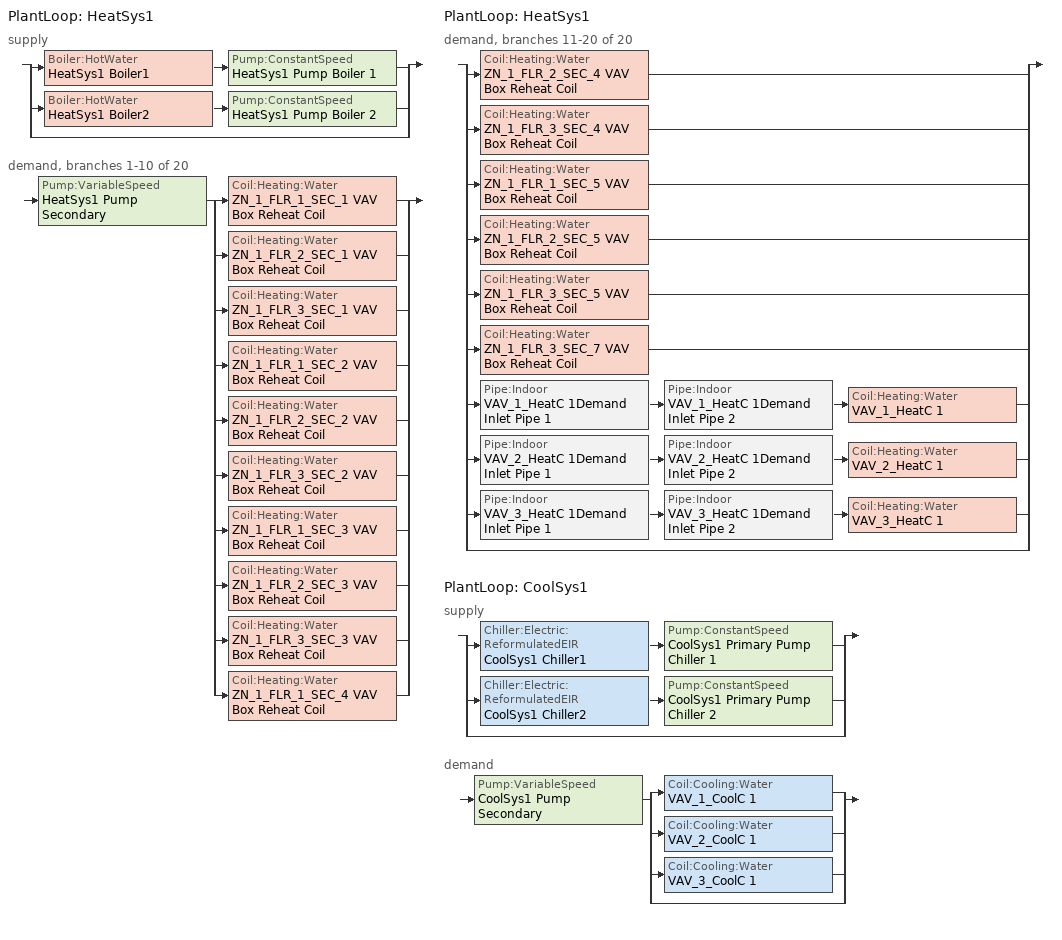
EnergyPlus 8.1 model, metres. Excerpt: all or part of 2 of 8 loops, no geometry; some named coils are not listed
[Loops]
PlantLoop 'HeatSys1'
 supply: split
  | Boiler:HotWater 'HeatSys1 Boiler1' > Pump:ConstantSpeed 'HeatSys1 Pump Boiler 1'
  | Boiler:HotWater 'HeatSys1 Boiler2' > Pump:ConstantSpeed 'HeatSys1 Pump Boiler 2'
  | bypass
 demand, branches 1-10 of 20: Pump:VariableSpeed 'HeatSys1 Pump Secondary' > split
  | Coil:Heating:Water 'ZN_1_FLR_1_SEC_1 VAV Box Reheat Coil'
  | Coil:Heating:Water 'ZN_1_FLR_2_SEC_1 VAV Box Reheat Coil'
  | Coil:Heating:Water 'ZN_1_FLR_3_SEC_1 VAV Box Reheat Coil'
  | Coil:Heating:Water 'ZN_1_FLR_1_SEC_2 VAV Box Reheat Coil'
  | Coil:Heating:Water 'ZN_1_FLR_2_SEC_2 VAV Box Reheat Coil'
  | Coil:Heating:Water 'ZN_1_FLR_3_SEC_2 VAV Box Reheat Coil'
  | Coil:Heating:Water 'ZN_1_FLR_1_SEC_3 VAV Box Reheat Coil'
  | Coil:Heating:Water 'ZN_1_FLR_2_SEC_3 VAV Box Reheat Coil'
  | Coil:Heating:Water 'ZN_1_FLR_3_SEC_3 VAV Box Reheat Coil'
  | Coil:Heating:Water 'ZN_1_FLR_1_SEC_4 VAV Box Reheat Coil'
PlantLoop 'HeatSys1'
 demand, branches 11-20 of 20: split
  | Coil:Heating:Water 'ZN_1_FLR_2_SEC_4 VAV Box Reheat Coil'
  | Coil:Heating:Water 'ZN_1_FLR_3_SEC_4 VAV Box Reheat Coil'
  | Coil:Heating:Water 'ZN_1_FLR_1_SEC_5 VAV Box Reheat Coil'
  | Coil:Heating:Water 'ZN_1_FLR_2_SEC_5 VAV Box Reheat Coil'
  | Coil:Heating:Water 'ZN_1_FLR_3_SEC_5 VAV Box Reheat Coil'
  | Coil:Heating:Water 'ZN_1_FLR_3_SEC_7 VAV Box Reheat Coil'
  | Pipe:Indoor 'VAV_1_HeatC 1Demand Inlet Pipe 1' > Pipe:Indoor 'VAV_1_HeatC 1Demand Inlet Pipe 2' > Coil:Heating:Water 'VAV_1_HeatC 1'
  | Pipe:Indoor 'VAV_2_HeatC 1Demand Inlet Pipe 1' > Pipe:Indoor 'VAV_2_HeatC 1Demand Inlet Pipe 2' > Coil:Heating:Water 'VAV_2_HeatC 1'
  | Pipe:Indoor 'VAV_3_HeatC 1Demand Inlet Pipe 1' > Pipe:Indoor 'VAV_3_HeatC 1Demand Inlet Pipe 2' > Coil:Heating:Water 'VAV_3_HeatC 1'
  | bypass
PlantLoop 'CoolSys1'
 supply: split
  | Chiller:Electric:ReformulatedEIR 'CoolSys1 Chiller1' > Pump:ConstantSpeed 'CoolSys1 Primary Pump Chiller 1'
  | Chiller:Electric:ReformulatedEIR 'CoolSys1 Chiller2' > Pump:ConstantSpeed 'CoolSys1 Primary Pump Chiller 2'
  | bypass
 demand: Pump:VariableSpeed 'CoolSys1 Pump Secondary' > split
  | Coil:Cooling:Water 'VAV_1_CoolC 1'
  | Coil:Cooling:Water 'VAV_2_CoolC 1'
  | Coil:Cooling:Water 'VAV_3_CoolC 1'
  | bypass
[Material]
Name | Roughness | Thickness {m} | Conductivity {W/m-K} | Density {kg/m3} | Specific Heat {J/kg-K}
F08 Metal surface | Smooth | 0.0008 | 45.28 | 7824 | 500
Pipe Insulation | VeryRough | 0.0254 | 0.023 | 43 | 1210
[Construction]
Hot Water Pipe Insulated: Pipe Insulation, F08 Metal surface
Hot Water Pipe Uninsulated: F08 Metal surface
[Sizing:Plant]
Name | Loop Type | Design Loop Exit Temperature {C} | Loop Design Temperature Difference {deltaC}
HeatSys1 | Heating | 82.2 | 11.1
CoolSys1 | Cooling | 6.67 | 5.6
[Coil:Heating:Water] Availability Schedule=ALWAYS_ON; U-Factor Times Area Value {W/K}=AUTOSIZE; Maximum Water Flow Rate {m3/s}=AUTOSIZE; Performance Input Method=UFactorTimesAreaAndDesignWaterFlowRate
ZN_1_FLR_1_SEC_1 VAV Box Reheat Coil; ZN_1_FLR_2_SEC_1 VAV Box Reheat Coil; ZN_1_FLR_3_SEC_1 VAV Box Reheat Coil; ZN_1_FLR_1_SEC_2 VAV Box Reheat Coil; ZN_1_FLR_2_SEC_2 VAV Box Reheat Coil; ZN_1_FLR_3_SEC_2 VAV Box Reheat Coil; ZN_1_FLR_1_SEC_3 VAV Box Reheat Coil; ZN_1_FLR_2_SEC_3 VAV Box Reheat Coil; ZN_1_FLR_3_SEC_3 VAV Box Reheat Coil; ZN_1_FLR_1_SEC_4 VAV Box Reheat Coil; ZN_1_FLR_2_SEC_4 VAV Box Reheat Coil; ZN_1_FLR_3_SEC_4 VAV Box Reheat Coil; ZN_1_FLR_1_SEC_5 VAV Box Reheat Coil; ZN_1_FLR_2_SEC_5 VAV Box Reheat Coil; ZN_1_FLR_3_SEC_5 VAV Box Reheat Coil; ZN_1_FLR_3_SEC_7 VAV Box Reheat Coil
[Pipe:Indoor] Environment Type=Zone; Pipe Inside Diameter {m}=0.1524
Name | Construction | Ambient Temperature Zone | Pipe Length {m}
VAV_1_HeatC 1Demand Inlet Pipe 1 | Hot Water Pipe Insulated | ZN_1_FLR_1_Plenum | 75.17
VAV_2_HeatC 1Demand Inlet Pipe 1 | Hot Water Pipe Insulated | ZN_1_FLR_2_Plenum | 75.17
VAV_3_HeatC 1Demand Inlet Pipe 1 | Hot Water Pipe Insulated | ZN_1_FLR_3_Plenum | 75.17
VAV_1_HeatC 1Demand Inlet Pipe 2 | Hot Water Pipe Uninsulated | ZN_1_FLR_1_Plenum | 8.35
VAV_2_HeatC 1Demand Inlet Pipe 2 | Hot Water Pipe Uninsulated | ZN_1_FLR_2_Plenum | 8.35
VAV_3_HeatC 1Demand Inlet Pipe 2 | Hot Water Pipe Uninsulated | ZN_1_FLR_3_Plenum | 8.35
[Pump:VariableSpeed] Rated Flow Rate {m3/s}=autosize; Rated Power Consumption {W}=autosize; Motor Efficiency=0.88; Fraction of Motor Inefficiencies to Fluid Stream=0; Coefficient 1 of the Part Load Performance Curve=0; Coefficient 2 of the Part Load Performance Curve=0.0205; Coefficient 3 of the Part Load Performance Curve=0.4101; Coefficient 4 of the Part Load Performance Curve=0.5753; Pump Control Type=Intermittent
Name | Rated Pump Head {Pa} | Minimum Flow Rate {m3/s} | Pump Flow Rate Schedule
CoolSys1 Pump Secondary | 120000 | 0.0124919 | PumpOperationSchd2
HeatSys1 Pump Secondary | 128250 | 0.004352 | PumpOperationSchd3
[Pump:ConstantSpeed] Rated Flow Rate {m3/s}=autosize; Rated Power Consumption {W}=autosize; Motor Efficiency=0.88; Fraction of Motor Inefficiencies to Fluid Stream=0; Pump Control Type=Intermittent
Name | Rated Pump Head {Pa}
CoolSys1 Primary Pump Chiller 1; CoolSys1 Primary Pump Chiller 2 | 90000
HeatSys1 Pump Boiler 1; HeatSys1 Pump Boiler 2 | 30750
[Boiler:HotWater] Fuel Type=NATURALGAS; Nominal Capacity {W}=568204; Nominal Thermal Efficiency=0.8371; Efficiency Curve Temperature Evaluation Variable=LeavingBoiler; Normalized Boiler Efficiency Curve=Boiler_Baseline; Design Water Outlet Temperature {C}=82.2; Design Water Flow Rate {m3/s}=0.0121854; Minimum Part Load Ratio=0; Maximum Part Load Ratio=1.1; Optimum Part Load Ratio=1; Water Outlet Upper Temperature Limit {C}=95; Boiler Flow Mode=ConstantFlow; Parasitic Electric Load {W}=0
HeatSys1 Boiler1; HeatSys1 Boiler2
[Chiller:Electric:ReformulatedEIR] Reference Capacity {W}=662539; Reference COP {W/W}=5.2; Reference Leaving Chilled Water Temperature {C}=6.67; Reference Leaving Condenser Water Temperature {C}=34.4; Reference Chilled Water Flow Rate {m3/s}=0.0279891; Reference Condenser Water Flow Rate {m3/s}=autosize; Cooling Capacity Function of Temperature Curve=CoolSys1 Chiller ClgCapFuncTempCurve; Electric Input to Cooling Output Ratio Function of Temperature Curve=CoolSys1 Chiller EirFuncTempCurve; Electric Input to Cooling Output Ratio Function of Part Load Ratio Curve=Taylor_Base_Change; Minimum Part Load Ratio=0.1; Maximum Part Load Ratio=1; Optimum Part Load Ratio=1; Minimum Unloading Ratio=0.1; Fraction of Compressor Electric Consumption Rejected by Condenser=1; Leaving Chilled Water Lower Temperature Limit {C}=2; Chiller Flow Mode Type=ConstantFlow; Design Heat Recovery Water Flow Rate {m3/s}=0
CoolSys1 Chiller1; CoolSys1 Chiller2
[PlantLoop] Fluid Type=Water; Maximum Loop Flow Rate {m3/s}=AUTOSIZE; Minimum Loop Flow Rate {m3/s}=0; Plant Loop Volume {m3}=autocalculate; Load Distribution Scheme=Uniform; Common Pipe Simulation=CommonPipe
Name | Plant Equipment Operation Scheme | Maximum Loop Temperature {C} | Minimum Loop Temperature {C}
HeatSys1 | HeatSys1 Loop Operation Scheme List | 100 | 10
CoolSys1 | CoolSys1 Loop Operation Scheme List | 98 | 1
[PlantEquipmentList]
HeatSys1 Equipment List 1: HeatSys1 Boiler1
HeatSys1 Equipment List 2: HeatSys1 Boiler1, HeatSys1 Boiler2
CoolSys1 Equipment List 1: CoolSys1 Chiller1
CoolSys1 Equipment List 2: CoolSys1 Chiller1, CoolSys1 Chiller2
[PlantEquipmentOperation:CoolingLoad]
CoolSys1 Operation Scheme: Load Range 1 Lower Limit {W}=0; Load Range 1 Upper Limit {W}=662539; Range 1 Equipment List=CoolSys1 Equipment List 1; Load Range 2 Lower Limit {W}=662539; Load Range 2 Upper Limit {W}=100000000; Range 2 Equipment List=CoolSys1 Equipment List 2
[PlantEquipmentOperation:HeatingLoad]
HeatSys1 Operation Scheme: Load Range 1 Lower Limit {W}=0; Load Range 1 Upper Limit {W}=10000000000; Range 1 Equipment List=HeatSys1 Equipment List 2
[PlantEquipmentOperationSchemes] Control Scheme 1 Schedule=PlantOnSched
Name | Control Scheme 1
HeatSys1 Loop Operation Scheme List | HeatSys1 Operation Scheme
CoolSys1 Loop Operation Scheme List | CoolSys1 Operation Scheme
[EnergyManagementSystem:Sensor]
Name | Output:Variable or Output:Meter Index Key | Output:Variable or Output:Meter
CHW_TempSetpoint_Sensor | COOLSYS1 SUPPLY OUTLET NODE | System Node Setpoint Temperature
COOLSYS1_SecPump_MFR | COOLSYS1 PUMP SECONDARY | Pump Mass Flow Rate
CH1_Status | CoolSys1 Chiller1 | Chiller Electric Power
CH2_Status | CoolSys1 Chiller2 | Chiller Electric Power
B1_Status | HeatSys1 Boiler1 | Boiler Gas RAte
B2_Status | HeatSys1 Boiler2 | Boiler Gas Rate
ChillerPlantDemandLoad | CoolSys1 | Plant Supply Side Cooling Demand Rate
BoilerPlantDemandLoad | HeatSys1 | Plant Supply Side Cooling Demand Rate
[EnergyManagementSystem:Actuator]
Name | Actuated Component Unique | Actuated Component Type | Actuated Component Control Type
CHWSupplyTemp_actuator | COOLSYS1 SUPPLY OUTLET NODE | System Node Setpoint | Temperature Setpoint
Chiller2PumpStatus | CoolSys1 Primary Pump Chiller 2 | Plant Component Pump:ConstantSpeed | On/Off Supervisory
Chiller2PumpFlow | CoolSys1 Primary Pump Chiller 2 | Pump | Pump Mass Flow Rate
Boiler2PumpStatus | HeatSys1 Pump Boiler 2 | Plant Component Pump:ConstantSpeed | On/Off Supervisory
Boiler2PumpFlow | HeatSys1 Pump Boiler 2 | Pump | Pump Mass Flow Rate
[EnergyManagementSystem:ProgramCallingManager]
CHWST_Reset_Program: InsideHVACSystemIterationLoop; CHWST_Reset
[EnergyManagementSystem:Program]
CHWST_Reset: IF OAT<15.6; SET CHWSupplyTemp=10; ELSEIF OAT<26.7; SET CHWSupplyTemp=6.67+(26.7-OAT)/(26.7-15.6)*3.33; ELSE; SET CHWSupplyTemp=6.67; ENDIF
[EnergyManagementSystem:InternalVariable] Internal Data Type=Pump Maximum Mass Flow Rate
Name | Internal Data Index Key
Chiller2PumpDesignFlow | CoolSys1 Primary Pump Chiller 2
Boiler2PumpDesignFlow | HeatSys1 Pump Boiler 2
[EnergyManagementSystem:OutputVariable] Type of Data in Variable=Averaged; Update Frequency=ZoneTimestep; EMS Program or Subroutine=CHWST_Reset
Name | EMS Variable
CHWSupplyTemp | CHWSupplyTemp
CHWSupplyTemp_actuator | CHWSupplyTemp_actuator
[EnergyManagementSystem:TrendVariable]
TrendCHW_TempSetpoint: EMS Variable=CHW_TempSetpoint_Sensor; Number of Timesteps to be Logged=3
[SetpointManager:Scheduled]
CoolSys1 Loop Setpoint Manager: Control Variable=Temperature; Schedule=CoolSys1 Loop Setpoint Sched; Setpoint Node or NodeList=CoolSys1 Supply Outlet Node
[SetpointManager:OutdoorAirReset]
HeatSys1 Loop Setpoint Manager: Control Variable=Temperature; Setpoint at Outdoor Low Temperature {C}=82.2; Outdoor Low Temperature {C}=-6.7; Setpoint at Outdoor High Temperature {C}=65.6; Outdoor High Temperature {C}=18.3; Setpoint Node or NodeList=HeatSys1 Supply Outlet Node
[UtilityCost:Charge:Simple] Season=Annual
Name | Tariff | Source Variable | Category Variable | Cost per Unit Value or Variable
AnnualFuelRiderAEnergyCharge | VirginiaElec_GS-1SmallGenServ | totalEnergy | EnergyCharges | 0.0176
AnnualFuelRiderBEnergyCharge | VirginiaElec_GS-1SmallGenServ | totalEnergy | EnergyCharges | 0.0014
taxofsixPercent | VirginiaElec_GS-1SmallGenServ | SubTotal | Taxes | 0.06
MonthlyRateGasCharge | VA_EIAMonthlyRateGas | totalEnergy | EnergyCharges | VA_MonthlyGasRates
TaxofSixPercent | VA_EIAMonthlyRateGas | SubTotal | Taxes | 0.06
[UtilityCost:Charge:Block] Source Variable=TotalEnergy; Category Variable=EnergyCharges
Name | Tariff | Season | Block Size Multiplier Value or Variable | Block Size 1 Value or Variable | Block 1 Cost per Unit Value or Variable | Block Size 2 Value or Variable | Block 2 Cost per Unit Value or Variable | Block Size 3 Value or Variable | Block 3 Cost per Unit Value or Variable | Block Size 4 Value or Variable | Block 4 Cost per Unit Value or Variable
AnnualEnergycharge | VirginiaElec_GS-2MediumDemand | Annual | TotalDemand | 150 | 0.0462 | 300 | 0.0259 | 450 | 0.0112 | remaining | 0.0027
SummerEnergycharge | VirginiaElec_GS-1SmallGenServ | Summer |  | 1400 | 0.0574 | remaining | 0.0629
WinterEnergycharge | VirginiaElec_GS-1SmallGenServ | Winter |  | 1400 | 0.0574 | remaining | 0.0369
[UtilityCost:Variable]
VA_MonthlyGasRates: Tariff=VA_EIAMonthlyRateGas; Variable Type=Currency; January Value=9.65; February Value=9.96; March Value=9.37; April Value=9.78; May Value=10.23; June Value=10.87; July Value=11.06; August Value=11.03; September Value=10.82; October Value=10.61; November Value=9.25; December Value=9.22
[Schedule:Compact]
CoolSys1 Loop Setpoint Sched: Through: 12/31, For: AllDays, Until: 24:00, 6.67
ALWAYS_ON; PlantOnSched: Through: 12/31, For: AllDays, Until: 24:00, 1
PumpOperationSchd2; PumpOperationSchd3: Through: 12/31, For: Weekdays SummerDesignDay WinterDesignDay, Until: 05:00, 0, Until: 22:00, 1, Until: 24:00, 0, For: Saturday, Until: 05:00, 0, Until: 18:00, 1, Until: 24:00, 0, For: Sunday Holidays AllOtherDays, Until: 24:00, 0
[Curve:Cubic]
Boiler_Baseline: Coefficient1 Constant=0.626428; Coefficient2 x=0.645644; Coefficient3 x**2=-0.777207; Coefficient4 x**3=0.313807; Minimum Value of x=0.1; Maximum Value of x=1
[Curve:Bicubic]
Taylor_Base_Change: Coefficient1 Constant=0.3264; Coefficient2 x=0; Coefficient3 x**2=0; Coefficient4 y=0.346; Coefficient5 y**2=0.3342; Coefficient6 x*y=0; Coefficient7 x**3=0; Coefficient8 y**3=-0.0066; Coefficient9 x**2*y=0; Coefficient10 x*y**2=0; Minimum Value of x=17.78; Maximum Value of x=46.11; Minimum Value of y=0.1; Maximum Value of y=1.1
[Curve:Biquadratic] Minimum Value of x=0; Maximum Value of x=50; Minimum Value of y=17.78; Maximum Value of y=46.11
Name | Coefficient1 Constant | Coefficient2 x | Coefficient3 x**2 | Coefficient4 y | Coefficient5 y**2 | Coefficient6 x*y
CoolSys1 Chiller ClgCapFuncTempCurve | 0.760017 | 0.0147432 | 0.0002144 | 0.0207218 | -0.0006425 | 0.0008007
CoolSys1 Chiller EirFuncTempCurve | 0.677258 | 0.0117857 | -0.0001967 | 0.0014414 | 0.0003005 | -0.0006807
